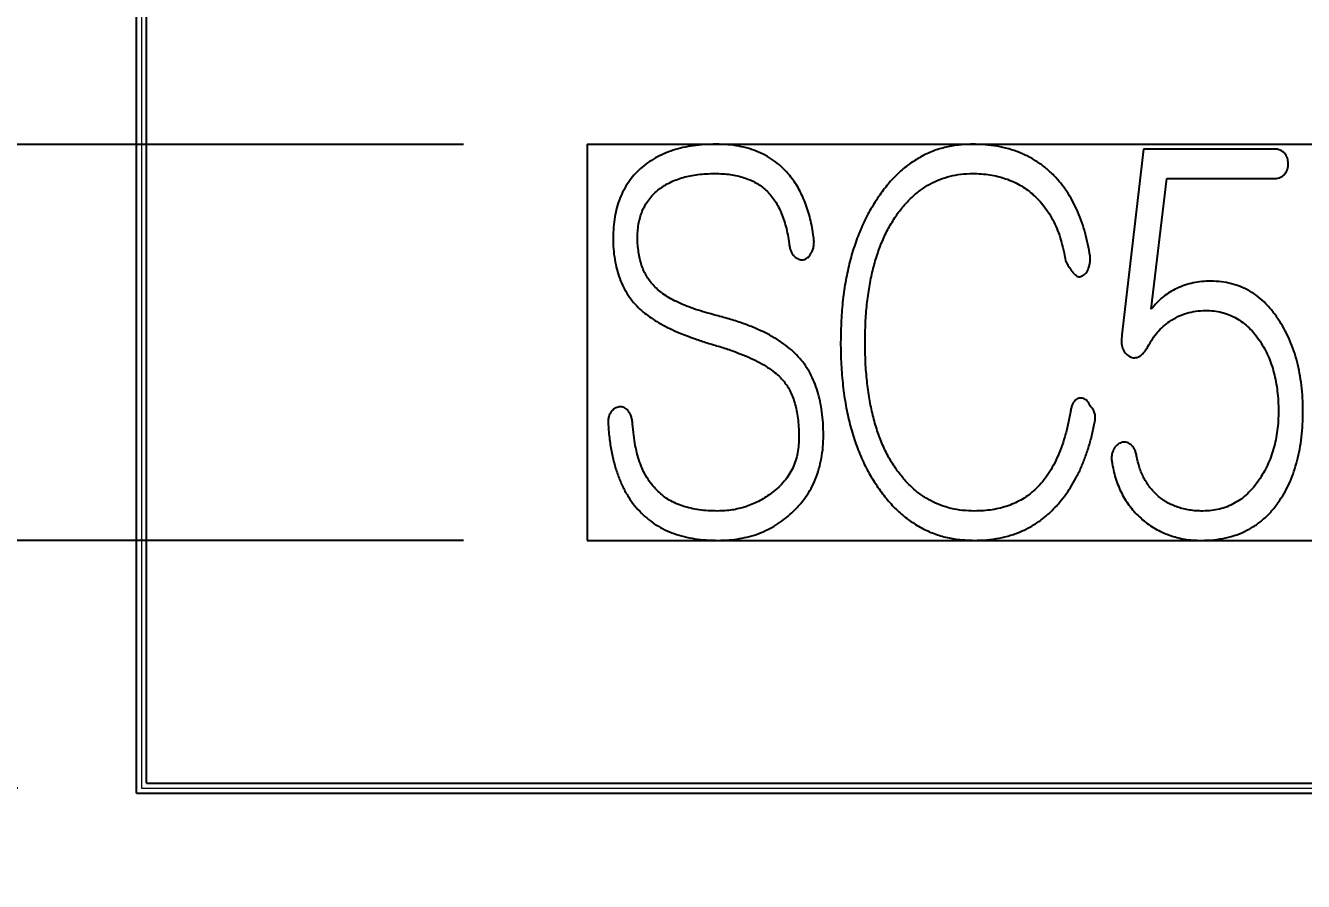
# Model space of a CAD drawing. Header units: inches. Extents: x 0 to 23821, y 0 to 11279.
# Drawn here: x 17466.61 to 17479.52, y 8804.05 to 8812.69 of the extents above; entities that cross this region are included whole.
import ezdxf

# ---------------------------------------------------------------- set-up
doc = ezdxf.new("R2010")
doc.units = ezdxf.units.IN
doc.header["$LTSCALE"] = 10
doc.header["$MEASUREMENT"] = 0
doc.layers.get('Defpoints').update_dxf_attribs({"color": 8})
doc.styles.add('SCI', font='')
doc.styles.get('SCI').set_extended_font_data('Gulim')
doc.dimstyles.new('SCH', dxfattribs={"dimtxt": 2.5, "dimasz": 2, "dimexe": 1.25, "dimexo": 0.625, "dimtad": 1, "dimdec": 8, "dimtxsty": 'SCI', "dimcen": 2.5, "dimclrd": 4, "dimclre": 4, "dimclrt": 7, "dimadec": 8, "dimazin": 2, "dimtfac": 1, "dimtdec": 8, "dimtmove": 0, "dimatfit": 3, "dimfxl": 1, "dimarcsym": 0})

# ---------------------------------------------------------------- blocks, each defined once
blk = doc.blocks.new('A$C264124D8')
at = {"ltscale": 3}
for p, q in [((-11, -3.5), (11, -3.5)), ((-11, -3.5), (-11, -7.5)), ((-11, -7.5), (11, -7.5))]:
    blk.add_line(p, q, dxfattribs=at)
blk = doc.blocks.new('*D1902')
at = {"color": 4, "lineweight": -2, "transparency": 16777216}
for p, q in [((17466.534, 8820.993), (17428.99, 8820.993)), ((17431.49, 8817.993), (17431.49, 8807.993)), ((17466.534, 8804.993), (17428.99, 8804.993))]:
    blk.add_line(p, q, dxfattribs=at)
at = {"color": 4, "transparency": 16777216}
for points in [[(17430.99, 8817.993), (17431.99, 8817.993), (17431.49, 8820.993)], [(17430.99, 8807.993), (17431.99, 8807.993), (17431.49, 8804.993)]]:
    blk.add_solid(points, dxfattribs=at)
at = {"layer": 'Defpoints', "color": 0, "transparency": 16777216}
for p in [(17467.784, 8820.993), (17431.49, 8804.993), (17467.784, 8804.993)]:
    blk.add_point(p, dxfattribs=at)
at = {"color": 7, "transparency": 16777216, "insert": (17427.67, 8812.993), "char_height": 5, "attachment_point": 5, "rotation": 90, "style": 'SCI'}
blk.add_mtext('16', dxfattribs=at)
blk = doc.blocks.new('*D1908')
at = {"color": 4, "lineweight": -2, "transparency": 16777216}
for p, q in [((17471.034, 8818.993), (17441.47, 8818.993)), ((17443.97, 8815.993), (17443.97, 8810.493)), ((17471.034, 8807.493), (17441.47, 8807.493))]:
    blk.add_line(p, q, dxfattribs=at)
at = {"color": 4, "transparency": 16777216}
for points in [[(17443.47, 8815.993), (17444.47, 8815.993), (17443.97, 8818.993)], [(17443.47, 8810.493), (17444.47, 8810.493), (17443.97, 8807.493)]]:
    blk.add_solid(points, dxfattribs=at)
at = {"layer": 'Defpoints', "color": 0, "transparency": 16777216}
for p in [(17472.284, 8818.993), (17443.97, 8807.493), (17472.284, 8807.493)]:
    blk.add_point(p, dxfattribs=at)
at = {"color": 7, "transparency": 16777216, "insert": (17439.844, 8813.243), "char_height": 5, "attachment_point": 5, "rotation": 90, "style": 'SCI'}
blk.add_mtext('11,5', dxfattribs=at)
blk = doc.blocks.new('*D1909')
at = {"color": 4, "lineweight": -2, "transparency": 16777216}
for p, q in [((17443.97, 8810.493), (17443.97, 8813.493)), ((17471.034, 8807.493), (17441.47, 8807.493)), ((17443.97, 8807.493), (17443.97, 8804.993)), ((17466.534, 8804.993), (17441.47, 8804.993)), ((17443.97, 8801.993), (17443.97, 8787.206))]:
    blk.add_line(p, q, dxfattribs=at)
at = {"color": 4, "transparency": 16777216}
for points in [[(17443.47, 8810.493), (17444.47, 8810.493), (17443.97, 8807.493)], [(17443.47, 8801.993), (17444.47, 8801.993), (17443.97, 8804.993)]]:
    blk.add_solid(points, dxfattribs=at)
at = {"layer": 'Defpoints', "color": 0, "transparency": 16777216}
for p in [(17472.284, 8807.493), (17443.97, 8804.993), (17467.784, 8804.993)]:
    blk.add_point(p, dxfattribs=at)
at = {"color": 7, "transparency": 16777216, "insert": (17439.848, 8793.1), "char_height": 5, "attachment_point": 5, "rotation": 90, "style": 'SCI'}
blk.add_mtext('2,5', dxfattribs=at)
blk = doc.blocks.new('*D1911')
at = {"color": 4, "lineweight": -2, "transparency": 16777216}
for p, q in [((17471.034, 8811.493), (17453.629, 8811.493)), ((17456.129, 8811.493), (17456.129, 8807.493)), ((17471.034, 8807.493), (17453.629, 8807.493))]:
    blk.add_line(p, q, dxfattribs=at)
at = {"layer": 'Defpoints', "color": 0, "transparency": 16777216}
for p in [(17472.284, 8811.493), (17456.129, 8807.493), (17472.284, 8807.493)]:
    blk.add_point(p, dxfattribs=at)
at = {"color": 7, "transparency": 16777216, "insert": (17452.312, 8809.493), "char_height": 5, "attachment_point": 5, "rotation": 90, "style": 'SCI'}
blk.add_mtext('4', dxfattribs=at)

msp = doc.modelspace()

# ---------------------------------------------------------------- linework, layer by layer
for p, q in [((17467.73390726, 8804.94337227), (17467.73390726, 8821.04337286)), ((17467.83390709, 8805.0433721), (17467.83390709, 8820.94337303)), ((17477.89876781, 8811.44492559), (17477.68271821, 8809.57069723)), ((17479.22438489, 8811.44492559), (17477.89876781, 8811.44492559)), ((17477.97901476, 8809.82995648), (17478.13410744, 8811.14862927)), ((17478.13410744, 8811.14862927), (17479.2266997, 8811.14862927)), ((17467.73390726, 8804.94337227), (17498.83390674, 8804.94337227)), ((17467.83390709, 8805.0433721), (17498.73390691, 8805.0433721))]:
    msp.add_line(p, q)
at = {"color": 30, "linetype": 'Continuous', "lineweight": 0}
for p, q in [((17467.783907, 8820.99337257), (17467.783907, 8804.99337257)), ((17467.783907, 8804.99337257), (17498.783907, 8804.99337257))]:
    msp.add_line(p, q, dxfattribs=at)
for points, knots in [([(17473.58660722, 8811.49430833), (17473.54696714, 8811.49361661), (17473.46982419, 8811.49227046), (17473.35736978, 8811.48041105), (17473.25148434, 8811.46151446), (17473.15188892, 8811.43419695), (17473.05856557, 8811.40006227), (17472.9721749, 8811.35697872), (17472.8918408, 8811.30707421), (17472.84365142, 8811.26724648), (17472.81963191, 8811.24739475)], [0, 0, 0, 0, 0.1443215303, 0.2808619044, 0.4113032641, 0.5355969216, 0.6565166909, 0.7725490757, 0.886629403, 1, 1, 1, 1]), ([(17474.32811956, 8811.1771787), (17474.30608823, 8811.20245909), (17474.26222128, 8811.25279527), (17474.18619013, 8811.31735244), (17474.10322898, 8811.37217212), (17474.01352985, 8811.41680008), (17473.91676953, 8811.45202712), (17473.81283884, 8811.47600221), (17473.7020887, 8811.49228899), (17473.62576401, 8811.49362362), (17473.58660722, 8811.49430833)], [0, 0, 0, 0, 0.1203370917, 0.2396051327, 0.3569825448, 0.476821933, 0.5987135086, 0.7260153517, 0.859437891, 1, 1, 1, 1]), ([(17476.17169981, 8811.49430833), (17476.12348124, 8811.4927528), (17476.02866321, 8811.48969397), (17475.8901932, 8811.4632552), (17475.7584786, 8811.42125454), (17475.63492302, 8811.35952612), (17475.5171485, 8811.28319914), (17475.40848892, 8811.18746891), (17475.3051101, 8811.07667379), (17475.24556978, 8810.99225488), (17475.21490969, 8810.94878364)], [0, 0, 0, 0, 0.12560145222, 0.24698534906, 0.36615078119, 0.48489859494, 0.60596540465, 0.73098384987, 0.86147102539, 1, 1, 1, 1]), ([(17477.01660722, 8811.15711697), (17476.98991311, 8811.18397625), (17476.93683134, 8811.23738646), (17476.84735408, 8811.30617439), (17476.75093371, 8811.36434679), (17476.64802812, 8811.41234101), (17476.53833686, 8811.44959175), (17476.42194389, 8811.47564966), (17476.29891996, 8811.49115732), (17476.21469766, 8811.49324335), (17476.17169981, 8811.49430833)], [0, 0, 0, 0, 0.12114106224, 0.24089143205, 0.36023052614, 0.4810717234, 0.60372875942, 0.73038698663, 0.86235501088, 1, 1, 1, 1]), ([(17479.32469364, 8811.40248734), (17479.3183114, 8811.40906543), (17479.30555203, 8811.42221634), (17479.28084237, 8811.43469698), (17479.25389815, 8811.44429744), (17479.23451449, 8811.44471001), (17479.224385, 8811.44492561)], [0, 0, 0, 0, 0.2430371701, 0.4858801435, 0.7313318093, 1, 1, 1, 1]), ([(17479.36173068, 8811.29677746), (17479.36037351, 8811.31668389), (17479.3577353, 8811.35538021), (17479.33549361, 8811.38708994), (17479.32469364, 8811.40248734)], [0, 0, 0, 0, 0.51442670397, 1, 1, 1, 1]), ([(17472.81963191, 8811.24739475), (17472.79775234, 8811.22602095), (17472.75395369, 8811.18323478), (17472.69799048, 8811.11043727), (17472.65040534, 8811.03173717), (17472.6116971, 8810.94704155), (17472.58164882, 8810.85620676), (17472.55993191, 8810.75932236), (17472.54785987, 8810.65613573), (17472.54593042, 8810.58538798), (17472.54494055, 8810.54909228)], [0, 0, 0, 0, 0.11853630294, 0.23728657429, 0.35501386131, 0.47466610984, 0.59771874777, 0.72552949643, 0.85918844874, 1, 1, 1, 1]), ([(17479.32932327, 8811.19646882), (17479.33896485, 8811.21143966), (17479.35863237, 8811.24197811), (17479.36068454, 8811.27827458), (17479.36173068, 8811.29677746)], [0, 0, 0, 0, 0.4902290215, 1, 1, 1, 1]), ([(17473.00944672, 8811.03983302), (17473.02694123, 8811.05256367), (17473.06250878, 8811.07844596), (17473.12139592, 8811.11056767), (17473.185114, 8811.13746179), (17473.25315094, 8811.16005642), (17473.32607527, 8811.17671531), (17473.40366288, 8811.18898542), (17473.4861321, 8811.1969723), (17473.54286386, 8811.19765966), (17473.57194672, 8811.19801203)], [0, 0, 0, 0, 0.1090164289, 0.2216379896, 0.3372737384, 0.4574464935, 0.58265788, 0.7140063065, 0.8533887453, 1, 1, 1, 1]), ([(17473.57194672, 8811.19801203), (17473.59897364, 8811.19766317), (17473.65134631, 8811.19698716), (17473.72770169, 8811.18902294), (17473.79950406, 8811.17618008), (17473.86659784, 8811.15766304), (17473.92918947, 8811.13436659), (17473.98707688, 8811.10607086), (17474.04038148, 8811.07176728), (17474.0722234, 8811.04482276), (17474.08815043, 8811.03134536)], [0, 0, 0, 0, 0.1460019571, 0.2829221749, 0.4143273177, 0.5397678048, 0.6585232733, 0.7747631128, 0.8873386704, 1, 1, 1, 1]), ([(17474.56963191, 8810.55757993), (17474.5651758, 8810.58903663), (17474.55647236, 8810.65047626), (17474.53639402, 8810.73964795), (17474.5142245, 8810.82462076), (17474.48486379, 8810.90438021), (17474.45292158, 8810.97984236), (17474.41659333, 8811.05085191), (17474.37489075, 8811.11645699), (17474.34359994, 8811.15708097), (17474.32811956, 8811.1771787)], [0, 0, 0, 0, 0.1414386547, 0.2762508836, 0.4068607781, 0.5322316242, 0.6543683955, 0.7716938233, 0.8870510466, 1, 1, 1, 1]), ([(17475.39932327, 8810.76822808), (17475.424261, 8810.80255758), (17475.47285098, 8810.86944698), (17475.55692502, 8810.95665483), (17475.64579051, 8811.03112486), (17475.74023894, 8811.09283092), (17475.84111901, 8811.14004057), (17475.94751353, 8811.1734326), (17476.05927966, 8811.19402513), (17476.13586034, 8811.19666844), (17476.17478623, 8811.19801203)], [0, 0, 0, 0, 0.13748859719, 0.26788998113, 0.39168760855, 0.51294051622, 0.632738267, 0.75173160572, 0.87380539352, 1, 1, 1, 1]), ([(17476.17478623, 8811.19801203), (17476.20465549, 8811.19753099), (17476.26302923, 8811.19659087), (17476.34863827, 8811.18593681), (17476.43026612, 8811.1701564), (17476.50793684, 8811.14754138), (17476.58181572, 8811.11917804), (17476.65128581, 8811.08322818), (17476.71770351, 8811.04181864), (17476.75794747, 8811.00866332), (17476.77818129, 8810.99199351)], [0, 0, 0, 0, 0.1374295072, 0.2685795798, 0.396526428, 0.5198081308, 0.6405214824, 0.7601967464, 0.8794319077, 1, 1, 1, 1]), ([(17477.36074302, 8810.36313549), (17477.35403556, 8810.40361201), (17477.3408401, 8810.48324076), (17477.31299313, 8810.59872126), (17477.27923969, 8810.70786325), (17477.23879254, 8810.81042237), (17477.19269852, 8810.90664525), (17477.1408876, 8810.99704218), (17477.08225296, 8811.08054747), (17477.03837174, 8811.13173073), (17477.01660722, 8811.15711697)], [0, 0, 0, 0, 0.14014469734, 0.27570416494, 0.40550437347, 0.53017903167, 0.6520249677, 0.76974479213, 0.88579638738, 1, 1, 1, 1]), ([(17479.22669981, 8811.14862932), (17479.23656639, 8811.14917173), (17479.25598711, 8811.15023937), (17479.28340332, 8811.16028613), (17479.30900175, 8811.17473657), (17479.32245038, 8811.18911881), (17479.32932327, 8811.19646882)], [0, 0, 0, 0, 0.2525061489, 0.497016503, 0.742951547, 1, 1, 1, 1]), ([(17472.79185413, 8810.55372191), (17472.79226776, 8810.579489), (17472.79307417, 8810.62972474), (17472.8044926, 8810.70228386), (17472.82119888, 8810.77045311), (17472.84537655, 8810.83373131), (17472.87530429, 8810.8933178), (17472.91347989, 8810.94715332), (17472.95796782, 8810.99675855), (17472.99209589, 8811.02531488), (17473.00944672, 8811.03983302)], [0, 0, 0, 0, 0.1397354772, 0.2724295393, 0.3977258761, 0.5201258881, 0.6393960194, 0.7586988365, 0.8773215798, 1, 1, 1, 1]), ([(17474.08815043, 8811.03134536), (17474.10317404, 8811.01623794), (17474.13348331, 8810.98575959), (17474.1731267, 8810.93299054), (17474.20841611, 8810.87414045), (17474.24024087, 8810.8092013), (17474.26681195, 8810.73793745), (17474.29011596, 8810.66091591), (17474.30955384, 8810.57770711), (17474.31824531, 8810.51958894), (17474.32271833, 8810.4896787)], [0, 0, 0, 0, 0.10616219041, 0.2141760302, 0.32813534408, 0.4480403888, 0.57430910515, 0.70700835553, 0.84921325499, 1, 1, 1, 1]), ([(17476.77818129, 8810.99199351), (17476.79973632, 8810.97238985), (17476.84304488, 8810.93300199), (17476.90003465, 8810.86504448), (17476.95129868, 8810.79067871), (17476.99583854, 8810.70897018), (17477.03566325, 8810.62102758), (17477.06739999, 8810.5253665), (17477.09498355, 8810.42345355), (17477.10744368, 8810.35245435), (17477.11382944, 8810.31606759)], [0, 0, 0, 0, 0.1133056337, 0.2276547693, 0.3442908103, 0.4643861489, 0.5894210862, 0.7195471327, 0.8562692008, 1, 1, 1, 1]), ([(17475.21490969, 8810.94878364), (17475.18491651, 8810.90147471), (17475.12422942, 8810.80575159), (17475.0492743, 8810.65022012), (17474.98503963, 8810.48458084), (17474.9326013, 8810.30778337), (17474.89204787, 8810.11997391), (17474.86276007, 8809.92126122), (17474.84597494, 8809.71141958), (17474.84349571, 8809.56789793), (17474.8422245, 8809.49430833)], [0, 0, 0, 0, 0.11023282649, 0.22304098814, 0.33929974229, 0.45980918501, 0.58578295008, 0.71736951167, 0.8550834312, 1, 1, 1, 1]), ([(17475.08913808, 8809.49430833), (17475.08992456, 8809.56017987), (17475.09145659, 8809.68849508), (17475.10628621, 8809.87557134), (17475.13082727, 8810.05181392), (17475.16449299, 8810.21711569), (17475.2074229, 8810.37158977), (17475.26081722, 8810.51483467), (17475.32331394, 8810.64760193), (17475.37433046, 8810.72856471), (17475.39932327, 8810.76822808)], [0, 0, 0, 0, 0.1485774319, 0.2894230785, 0.4230101231, 0.5497748567, 0.6697235853, 0.7842875333, 0.894323247, 1, 1, 1, 1]), ([(17472.54494055, 8810.54909228), (17472.54547394, 8810.51149085), (17472.54651137, 8810.43835611), (17472.56053354, 8810.33212867), (17472.58050111, 8810.23184991), (17472.6111877, 8810.13829078), (17472.64859401, 8810.05050881), (17472.69543342, 8809.96943357), (17472.75081813, 8809.89497311), (17472.7941489, 8809.85108701), (17472.81577389, 8809.82918487)], [0, 0, 0, 0, 0.14240471502, 0.27697700645, 0.40545149437, 0.52937809511, 0.64944125703, 0.76648262063, 0.88345901539, 1, 1, 1, 1]), ([(17472.9585208, 8810.06220956), (17472.94489775, 8810.07699597), (17472.91751458, 8810.10671756), (17472.88534397, 8810.15883547), (17472.85519148, 8810.21307444), (17472.83235854, 8810.27297777), (17472.81344945, 8810.33657927), (17472.80206124, 8810.40529521), (17472.79255994, 8810.47784409), (17472.79209371, 8810.52796559), (17472.79185413, 8810.55372191)], [0, 0, 0, 0, 0.1131028126, 0.2273435742, 0.3441334475, 0.4626307219, 0.5879347703, 0.7176512609, 0.854907307, 1, 1, 1, 1]), ([(17474.32271833, 8810.4896787), (17474.32437812, 8810.47647608), (17474.32748222, 8810.45178474), (17474.33796354, 8810.41751727), (17474.35174085, 8810.38761485), (17474.36602931, 8810.37210636), (17474.37287265, 8810.3646787)], [0, 0, 0, 0, 0.289886353, 0.5421413306, 0.7807123943, 1, 1, 1, 1]), ([(17474.54648376, 8810.3963145), (17474.55219252, 8810.40717131), (17474.5640641, 8810.42974849), (17474.57115084, 8810.4690536), (17474.57502998, 8810.51208353), (17474.57149267, 8810.54189692), (17474.56963191, 8810.55757993)], [0, 0, 0, 0, 0.2206066305, 0.4587603364, 0.715286723, 1, 1, 1, 1]), ([(17474.37287265, 8810.3646787), (17474.37984583, 8810.35844696), (17474.39336202, 8810.34636793), (17474.41656659, 8810.33408695), (17474.44089187, 8810.32699983), (17474.45719211, 8810.3279374), (17474.46546524, 8810.32841327)], [0, 0, 0, 0, 0.271866284, 0.5269612599, 0.759910611, 1, 1, 1, 1]), ([(17474.46546524, 8810.32841327), (17474.47420546, 8810.33041523), (17474.49152264, 8810.33438175), (17474.51314089, 8810.35047928), (17474.53298545, 8810.37018315), (17474.54179449, 8810.38723654), (17474.54648376, 8810.3963145)], [0, 0, 0, 0, 0.2421117449, 0.4797014802, 0.723031916, 1, 1, 1, 1]), ([(17477.34068129, 8810.22810462), (17477.34862782, 8810.24948017), (17477.36482589, 8810.29305177), (17477.36212096, 8810.33948279), (17477.36074302, 8810.36313549)], [0, 0, 0, 0, 0.490584271, 1, 1, 1, 1]), ([(17477.11382944, 8810.31606759), (17477.12163878, 8810.30156958), (17477.13635412, 8810.27425058), (17477.15936809, 8810.23746756), (17477.18085634, 8810.20689976), (17477.19575188, 8810.18968233), (17477.20256401, 8810.18180833)], [0, 0, 0, 0, 0.3061374049, 0.5768632189, 0.8064880656, 1, 1, 1, 1]), ([(17477.27509487, 8810.16097499), (17477.28872434, 8810.16817779), (17477.3176626, 8810.18347086), (17477.33271718, 8810.21266204), (17477.34068129, 8810.22810462)], [0, 0, 0, 0, 0.4709844638, 1, 1, 1, 1]), ([(17477.20256401, 8810.18180833), (17477.20796844, 8810.176577), (17477.21811286, 8810.16675749), (17477.23662905, 8810.15784074), (17477.25636979, 8810.15487997), (17477.26872744, 8810.15890239), (17477.27509487, 8810.16097499)], [0, 0, 0, 0, 0.2782758561, 0.5223399273, 0.7538794353, 1, 1, 1, 1]), ([(17478.58009487, 8810.11159228), (17478.54967986, 8810.11076646), (17478.48980945, 8810.10914089), (17478.40227529, 8810.09438484), (17478.3176639, 8810.07286971), (17478.26476358, 8810.04982793), (17478.23827389, 8810.03828981)], [0, 0, 0, 0, 0.2587864719, 0.5094080408, 0.7543373224, 1, 1, 1, 1]), ([(17479.27531092, 8809.70572808), (17479.25391605, 8809.73790241), (17479.21221797, 8809.80060939), (17479.13892009, 8809.88361558), (17479.06016564, 8809.95444272), (17478.97537241, 8810.0122441), (17478.88465646, 8810.05682318), (17478.78828678, 8810.08828017), (17478.68612982, 8810.10849361), (17478.61594329, 8810.11054468), (17478.58009487, 8810.11159228)], [0, 0, 0, 0, 0.137263924, 0.2675240566, 0.392541485, 0.513034353, 0.6312424566, 0.7506894809, 0.872662326, 1, 1, 1, 1]), ([(17473.58815043, 8809.76591327), (17473.55151956, 8809.77531288), (17473.48092035, 8809.79342889), (17473.38053506, 8809.82566575), (17473.28825301, 8809.85786881), (17473.20562308, 8809.89501119), (17473.13020778, 8809.93173333), (17473.06479844, 8809.97329266), (17473.00663884, 8810.01489461), (17472.97411319, 8810.04687741), (17472.9585208, 8810.06220956)], [0, 0, 0, 0, 0.1610654562, 0.3104238598, 0.4490645742, 0.5771172552, 0.6961921126, 0.8059490979, 0.9069743934, 1, 1, 1, 1]), ([(17478.23827389, 8810.03828981), (17478.21394478, 8810.02637737), (17478.1648902, 8810.00235841), (17478.09815974, 8809.95322944), (17478.0343406, 8809.89694497), (17477.99773376, 8809.85262154), (17477.97901463, 8809.82995648)], [0, 0, 0, 0, 0.24159645751, 0.48712915301, 0.73774028046, 1, 1, 1, 1]), ([(17472.81577389, 8809.82918487), (17472.83602647, 8809.81153901), (17472.87803014, 8809.77494163), (17472.94986105, 8809.72631179), (17473.02956526, 8809.67814015), (17473.11812144, 8809.63237416), (17473.21526365, 8809.58784024), (17473.32176074, 8809.54692253), (17473.4367295, 8809.50657923), (17473.51680982, 8809.48218304), (17473.55805784, 8809.46961697)], [0, 0, 0, 0, 0.09685665902, 0.20087988191, 0.31246710931, 0.43286337645, 0.56038019264, 0.69792736075, 0.84440750484, 1, 1, 1, 1]), ([(17474.43074302, 8809.33149969), (17474.40889092, 8809.35494501), (17474.36408587, 8809.40301677), (17474.28455356, 8809.46655656), (17474.19597257, 8809.52779733), (17474.09571539, 8809.58422963), (17473.98402112, 8809.63525469), (17473.86220304, 8809.68413936), (17473.72909066, 8809.72793554), (17473.63611846, 8809.75298781), (17473.58815043, 8809.76591327)], [0, 0, 0, 0, 0.0998720588, 0.2047754011, 0.3167337934, 0.435675269, 0.5631235204, 0.6996179812, 0.8450210516, 1, 1, 1, 1]), ([(17477.9442924, 8809.45032685), (17477.95890877, 8809.47614603), (17477.98765355, 8809.52692246), (17478.03958474, 8809.59568672), (17478.09766252, 8809.65623542), (17478.14160558, 8809.68930523), (17478.16342821, 8809.70572808)], [0, 0, 0, 0, 0.2618193319, 0.5148981881, 0.7590928432, 1, 1, 1, 1]), ([(17478.16342821, 8809.70572808), (17478.19101908, 8809.7225316), (17478.24578091, 8809.7558829), (17478.33539598, 8809.79056247), (17478.42920179, 8809.81120108), (17478.49305671, 8809.81392173), (17478.52531092, 8809.81529598)], [0, 0, 0, 0, 0.2523135148, 0.5007870324, 0.7478389623, 1, 1, 1, 1]), ([(17478.52531092, 8809.81529598), (17478.55341075, 8809.81449024), (17478.60872398, 8809.81290416), (17478.68945835, 8809.79787183), (17478.76567954, 8809.77306628), (17478.83734582, 8809.73854007), (17478.90540613, 8809.69528381), (17478.96769908, 8809.64047093), (17479.02618133, 8809.57678678), (17479.0602781, 8809.52891295), (17479.07778006, 8809.50433919)], [0, 0, 0, 0, 0.1271124381, 0.2502150322, 0.3702562388, 0.4890028567, 0.6094781286, 0.7341348888, 0.8635307765, 1, 1, 1, 1]), ([(17479.50987882, 8808.80063549), (17479.50910052, 8808.84489481), (17479.50757772, 8808.9314905), (17479.49673378, 8809.05884239), (17479.4782177, 8809.18045204), (17479.45304377, 8809.29688453), (17479.41957141, 8809.40739226), (17479.37980192, 8809.51266651), (17479.33168799, 8809.61217077), (17479.29405595, 8809.67462085), (17479.27531092, 8809.70572808)], [0, 0, 0, 0, 0.1400812988, 0.2740763698, 0.4041768011, 0.5292093415, 0.6507722956, 0.7693044615, 0.8850874519, 1, 1, 1, 1]), ([(17477.68271833, 8809.57069722), (17477.67986622, 8809.54599404), (17477.67460064, 8809.50038693), (17477.68595178, 8809.43678863), (17477.71274239, 8809.38379203), (17477.7430676, 8809.36235463), (17477.75833561, 8809.35156141)], [0, 0, 0, 0, 0.3005920683, 0.5549543112, 0.7759301071, 1, 1, 1, 1]), ([(17473.55805784, 8809.46961697), (17473.60086145, 8809.4568421), (17473.68311, 8809.43229477), (17473.80010963, 8809.39138465), (17473.90606204, 8809.3483285), (17474.00112356, 8809.30315698), (17474.08512236, 8809.25535158), (17474.15766797, 8809.20502492), (17474.22076842, 8809.15408057), (17474.25477046, 8809.11541224), (17474.2710208, 8809.09693178)], [0, 0, 0, 0, 0.1643238052, 0.3157535549, 0.4558019202, 0.5848880565, 0.7027257712, 0.8108678291, 0.9096094869, 1, 1, 1, 1]), ([(17474.8422245, 8809.49430833), (17474.84339902, 8809.41916857), (17474.84568713, 8809.27278686), (17474.86375039, 8809.05917436), (17474.89267139, 8808.85758251), (17474.93311583, 8808.66783692), (17474.98648514, 8808.49033431), (17475.05151416, 8808.32471102), (17475.12686324, 8808.16975516), (17475.18893667, 8808.07549934), (17475.21953932, 8808.02903055)], [0, 0, 0, 0, 0.1467186878, 0.2858264896, 0.4183018305, 0.544205099, 0.6643333787, 0.7798036973, 0.8914416637, 1, 1, 1, 1]), ([(17475.4047245, 8808.21035771), (17475.3791733, 8808.24946657), (17475.32711204, 8808.3291519), (17475.26374291, 8808.46081006), (17475.20956944, 8808.60388691), (17475.16501407, 8808.75868906), (17475.13141564, 8808.92599469), (17475.1072804, 8809.10486116), (17475.0911674, 8809.29571271), (17475.08982702, 8809.42688689), (17475.08913808, 8809.49430833)], [0, 0, 0, 0, 0.1043331209, 0.2125814658, 0.3257648352, 0.4460401803, 0.5722115718, 0.7068575988, 0.8493294796, 1, 1, 1, 1]), ([(17477.75833561, 8809.35156141), (17477.76641077, 8809.34773248), (17477.7820255, 8809.34032856), (17477.80750519, 8809.33745127), (17477.83238361, 8809.34064963), (17477.85667951, 8809.35025712), (17477.88012656, 8809.3662394), (17477.90256315, 8809.38834573), (17477.9243964, 8809.41676149), (17477.937337, 8809.4385928), (17477.9442924, 8809.45032685)], [0, 0, 0, 0, 0.1127789929, 0.2180780931, 0.3201380245, 0.4286778525, 0.5464058255, 0.6780297007, 0.8269451163, 1, 1, 1, 1]), ([(17479.07778006, 8809.50433919), (17479.09256419, 8809.48012167), (17479.12227762, 8809.43144881), (17479.16024619, 8809.35384572), (17479.19152074, 8809.27180087), (17479.21820877, 8809.18584095), (17479.23776504, 8809.09540065), (17479.25272011, 8809.0008969), (17479.26103073, 8808.90212196), (17479.26231291, 8808.83485768), (17479.26296524, 8808.80063549)], [0, 0, 0, 0, 0.1153238644, 0.2317801398, 0.3506345694, 0.4720380552, 0.5973773819, 0.726498791, 0.8608502252, 1, 1, 1, 1]), ([(17474.66839734, 8808.55680833), (17474.66762085, 8808.59746852), (17474.66610925, 8808.67662243), (17474.65545674, 8808.79168789), (17474.63696148, 8808.89980807), (17474.61104188, 8809.0005334), (17474.57760522, 8809.09436547), (17474.53693348, 8809.18092533), (17474.48825448, 8809.26044762), (17474.44979077, 8809.3079673), (17474.43074302, 8809.33149969)], [0, 0, 0, 0, 0.1473227074, 0.2867957187, 0.4182543339, 0.5443855042, 0.6631833518, 0.7786593907, 0.8903891763, 1, 1, 1, 1]), ([(17474.2710208, 8809.09693178), (17474.2833359, 8809.08078363), (17474.30844545, 8809.04785876), (17474.33783913, 8808.99111406), (17474.36464295, 8808.92952596), (17474.38484628, 8808.86068418), (17474.40217983, 8808.78607739), (17474.41317021, 8808.70470708), (17474.42031392, 8808.61712359), (17474.42108434, 8808.55656712), (17474.42148376, 8808.52517253)], [0, 0, 0, 0, 0.1009689561, 0.205868001, 0.3172251536, 0.435146043, 0.5625656166, 0.6984433845, 0.8436624731, 1, 1, 1, 1]), ([(17477.29129858, 8808.92640709), (17477.27731397, 8808.92953952), (17477.24887881, 8808.93590874), (17477.22482093, 8808.91937655), (17477.21259487, 8808.91097499)], [0, 0, 0, 0, 0.4918066742, 1, 1, 1, 1]), ([(17477.36074302, 8808.85233302), (17477.35672011, 8808.86152985), (17477.34922324, 8808.87866854), (17477.33306972, 8808.90058141), (17477.31399072, 8808.91735947), (17477.29872007, 8808.92344806), (17477.29129858, 8808.92640709)], [0, 0, 0, 0, 0.2860386518, 0.5330453643, 0.7730614712, 1, 1, 1, 1]), ([(17472.52719364, 8808.79523425), (17472.52106309, 8808.78621195), (17472.50863717, 8808.76792477), (17472.49835845, 8808.7349326), (17472.4924318, 8808.69870172), (17472.4944913, 8808.67333819), (17472.49555784, 8808.66020339)], [0, 0, 0, 0, 0.2292040131, 0.4645703522, 0.7227215741, 1, 1, 1, 1]), ([(17472.60744055, 8808.84230215), (17472.59201447, 8808.83873551), (17472.56040531, 8808.8314272), (17472.53843955, 8808.80748966), (17472.52719364, 8808.79523425)], [0, 0, 0, 0, 0.488025577, 1, 1, 1, 1]), ([(17472.69463191, 8808.80603672), (17472.68872285, 8808.81226181), (17472.67723481, 8808.82436425), (17472.65579956, 8808.83708648), (17472.63198406, 8808.84364675), (17472.61570363, 8808.84275484), (17472.60744055, 8808.84230215)], [0, 0, 0, 0, 0.2603614223, 0.5061793832, 0.749362832, 1, 1, 1, 1]), ([(17472.74247142, 8808.67023425), (17472.74062348, 8808.68414578), (17472.73710066, 8808.71066607), (17472.72882002, 8808.74811962), (17472.71359787, 8808.77960907), (17472.7007921, 8808.79745296), (17472.69463191, 8808.80603672)], [0, 0, 0, 0, 0.2882248522, 0.5494584308, 0.7832678967, 1, 1, 1, 1]), ([(17477.16321216, 8808.78983302), (17477.15499032, 8808.74650931), (17477.13903149, 8808.66241677), (17477.10712087, 8808.5415961), (17477.07039768, 8808.42996477), (17477.0286413, 8808.32682361), (17476.98112473, 8808.23312411), (17476.92832731, 8808.14790584), (17476.87005766, 8808.07189867), (17476.82598256, 8808.02757214), (17476.80441586, 8808.0058824)], [0, 0, 0, 0, 0.1508554651, 0.2928147362, 0.427240717, 0.5527600511, 0.6732028537, 0.7862716885, 0.8954190697, 1, 1, 1, 1]), ([(17477.21259487, 8808.91097499), (17477.20632443, 8808.90401989), (17477.19324328, 8808.88951043), (17477.17974031, 8808.86117653), (17477.16869357, 8808.82779546), (17477.16511993, 8808.80304559), (17477.16321216, 8808.78983302)], [0, 0, 0, 0, 0.2099353487, 0.437958486, 0.6999576249, 1, 1, 1, 1]), ([(17477.41012574, 8808.69492561), (17477.41188767, 8808.71008942), (17477.41528073, 8808.73929118), (17477.40829094, 8808.78232246), (17477.38984687, 8808.82104084), (17477.37061174, 8808.84172227), (17477.36074302, 8808.85233302)], [0, 0, 0, 0, 0.2649597035, 0.5102471851, 0.7487290176, 1, 1, 1, 1]), ([(17479.26296524, 8808.80063549), (17479.26238303, 8808.76717818), (17479.26123424, 8808.70116168), (17479.25185188, 8808.60421358), (17479.23641161, 8808.51087332), (17479.21482537, 8808.42137433), (17479.18732439, 8808.33520118), (17479.15204136, 8808.25357117), (17479.11239569, 8808.17491262), (17479.08055538, 8808.1259836), (17479.06466277, 8808.10156141)], [0, 0, 0, 0, 0.136008545, 0.2683660622, 0.3955839597, 0.5203718237, 0.6423994252, 0.7628213303, 0.8816158376, 1, 1, 1, 1]), ([(17479.27762574, 8807.90017253), (17479.29646538, 8807.92993239), (17479.33445195, 8807.98993755), (17479.38145722, 8808.08728683), (17479.42032297, 8808.19114174), (17479.45390259, 8808.30074924), (17479.47920858, 8808.41689376), (17479.49656731, 8808.53915307), (17479.50765545, 8808.66771607), (17479.50912553, 8808.75560173), (17479.50987882, 8808.80063549)], [0, 0, 0, 0, 0.1119392876, 0.2257044371, 0.3429762173, 0.4643299856, 0.58995277, 0.7205470403, 0.8568046585, 1, 1, 1, 1]), ([(17472.99941586, 8807.98813549), (17472.98081611, 8808.00665764), (17472.94311255, 8808.04420388), (17472.89668426, 8808.11124879), (17472.85447111, 8808.18480258), (17472.81925392, 8808.26666619), (17472.79094904, 8808.35650994), (17472.76760752, 8808.45362279), (17472.75178696, 8808.55925814), (17472.7456487, 8808.63238322), (17472.74247142, 8808.67023425)], [0, 0, 0, 0, 0.1053479543, 0.2135508409, 0.3265646399, 0.4460691475, 0.5710082252, 0.7049621164, 0.8472823718, 1, 1, 1, 1]), ([(17477.04052697, 8807.86313549), (17477.06269146, 8807.88920131), (17477.1075658, 8807.94197433), (17477.16529651, 8808.03012119), (17477.21968991, 8808.12372778), (17477.26930943, 8808.22401825), (17477.31225541, 8808.33213021), (17477.35065667, 8808.44674472), (17477.38416686, 8808.56828646), (17477.40135092, 8808.65211808), (17477.41012574, 8808.69492561)], [0, 0, 0, 0, 0.111366757, 0.22547372645, 0.34260480564, 0.46401832119, 0.58958506197, 0.72127603912, 0.85767319048, 1, 1, 1, 1]), ([(17472.49555784, 8808.66020339), (17472.49948456, 8808.61151086), (17472.50712094, 8808.51681755), (17472.52981895, 8808.38048237), (17472.55944012, 8808.25360542), (17472.59830257, 8808.13717207), (17472.64326065, 8808.02962833), (17472.69777905, 8807.93291911), (17472.75908896, 8807.84496483), (17472.80787069, 8807.79464051), (17472.83197759, 8807.76977129)], [0, 0, 0, 0, 0.1505193643, 0.2927179873, 0.4255937376, 0.5517005952, 0.6706883474, 0.7842708526, 0.8933911907, 1, 1, 1, 1]), ([(17474.3489529, 8807.77208611), (17474.37450487, 8807.79699084), (17474.42513555, 8807.84633905), (17474.49007735, 8807.92978334), (17474.54509445, 8808.01919821), (17474.59114162, 8808.1143454), (17474.62578801, 8808.21628376), (17474.65014097, 8808.3244157), (17474.66628438, 8808.43852469), (17474.66768418, 8808.51688536), (17474.66839734, 8808.55680833)], [0, 0, 0, 0, 0.1224583865, 0.2426486798, 0.3620602961, 0.4825910955, 0.6049729614, 0.7309970883, 0.8629491647, 1, 1, 1, 1]), ([(17474.42148376, 8808.52517253), (17474.42054965, 8808.49631909), (17474.41871324, 8808.43959453), (17474.40561232, 8808.35688477), (17474.38317697, 8808.27880098), (17474.35113776, 8808.20587594), (17474.31082246, 8808.13720306), (17474.26106722, 8808.07387782), (17474.20246619, 8808.01509618), (17474.15801528, 8807.98095412), (17474.13521833, 8807.96344413)], [0, 0, 0, 0, 0.1317768201, 0.2590672507, 0.3813973633, 0.5018855975, 0.6219779314, 0.7441895042, 0.8688058363, 1, 1, 1, 1]), ([(17477.59552697, 8808.40711697), (17477.59120262, 8808.39696548), (17477.58236834, 8808.37622687), (17477.57775944, 8808.34168873), (17477.57752381, 8808.30504837), (17477.58175936, 8808.28028244), (17477.5839529, 8808.26745648)], [0, 0, 0, 0, 0.23121775374, 0.47235816591, 0.72674088272, 1, 1, 1, 1]), ([(17477.67577389, 8808.48196265), (17477.66727734, 8808.4788237), (17477.65046018, 8808.47261081), (17477.62948389, 8808.45477343), (17477.60914495, 8808.43431842), (17477.60020217, 8808.41645552), (17477.59552697, 8808.40711697)], [0, 0, 0, 0, 0.238840749, 0.4727360194, 0.7243517803, 1, 1, 1, 1]), ([(17477.76682327, 8808.46575895), (17477.75251668, 8808.47447044), (17477.72423353, 8808.49169247), (17477.69180095, 8808.48518059), (17477.67577389, 8808.48196265)], [0, 0, 0, 0, 0.5058344536, 1, 1, 1, 1]), ([(17477.83086648, 8808.34693178), (17477.82792712, 8808.36042136), (17477.82243145, 8808.38564263), (17477.80865335, 8808.41962945), (17477.7901999, 8808.44673932), (17477.77434299, 8808.45964078), (17477.76682327, 8808.46575895)], [0, 0, 0, 0, 0.2988261172, 0.5587107512, 0.790730356, 1, 1, 1, 1]), ([(17478.04151463, 8807.94724043), (17478.01490992, 8807.97356205), (17477.96174418, 8808.02616209), (17477.90198876, 8808.12283428), (17477.8557486, 8808.22990855), (17477.83931917, 8808.3071779), (17477.83086648, 8808.34693178)], [0, 0, 0, 0, 0.24324998804, 0.48610072631, 0.73560676786, 1, 1, 1, 1]), ([(17476.19407635, 8807.79060462), (17476.15388354, 8807.79203066), (17476.07508309, 8807.79482649), (17475.95979388, 8807.81410724), (17475.85120379, 8807.84785416), (17475.74801985, 8807.89326899), (17475.65216763, 8807.95366942), (17475.56162588, 8808.02569479), (17475.47881394, 8808.11234873), (17475.42980733, 8808.17717697), (17475.4047245, 8808.21035771)], [0, 0, 0, 0, 0.12936921363, 0.25363619368, 0.3748880263, 0.49459235973, 0.61543648877, 0.7385285506, 0.86617224854, 1, 1, 1, 1]), ([(17477.5839529, 8808.26745648), (17477.58945048, 8808.23906914), (17477.60029021, 8808.18309705), (17477.62359313, 8808.10174777), (17477.65272836, 8808.02443191), (17477.68842286, 8807.95175292), (17477.72977695, 8807.88311693), (17477.77668748, 8807.81831945), (17477.82997621, 8807.75759481), (17477.87009716, 8807.72154711), (17477.89028006, 8807.70341327)], [0, 0, 0, 0, 0.1323183246, 0.2608957441, 0.3868533612, 0.5100736519, 0.6310285558, 0.7532604249, 0.875877313, 1, 1, 1, 1]), ([(17475.21953932, 8808.02903055), (17475.25026859, 8807.98663974), (17475.31028078, 8807.90385337), (17475.41362879, 8807.79446122), (17475.52466427, 8807.70196636), (17475.64269714, 8807.6252477), (17475.76888888, 8807.56607447), (17475.90257531, 8807.52444622), (17476.04368406, 8807.49910754), (17476.14021503, 8807.49592927), (17476.18944672, 8807.49430833)], [0, 0, 0, 0, 0.1357410986, 0.2650931887, 0.3892451694, 0.5099375483, 0.6293538225, 0.7496618298, 0.8723251779, 1, 1, 1, 1]), ([(17479.06466277, 8808.10156141), (17479.04669226, 8808.07693281), (17479.01154554, 8808.02876421), (17478.95068303, 8807.96562433), (17478.88687866, 8807.91053418), (17478.81724191, 8807.86732717), (17478.74424198, 8807.83298861), (17478.66707887, 8807.80800439), (17478.5853137, 8807.79295649), (17478.52923335, 8807.7913992), (17478.50061956, 8807.79060462)], [0, 0, 0, 0, 0.135941642, 0.2658745518, 0.3905316429, 0.5112566277, 0.6304155803, 0.7498673139, 0.8723752137, 1, 1, 1, 1]), ([(17473.60049611, 8807.79060462), (17473.56832295, 8807.79116101), (17473.50589322, 8807.79224064), (17473.41533243, 8807.80158652), (17473.33068404, 8807.81695773), (17473.2519997, 8807.83815921), (17473.17942662, 8807.86630222), (17473.11293057, 8807.89993953), (17473.05250866, 8807.94040902), (17473.0170676, 8807.97226789), (17472.99941586, 8807.98813549)], [0, 0, 0, 0, 0.1487604782, 0.2886591193, 0.420476347, 0.5462910905, 0.6649110309, 0.7798170219, 0.8903358263, 1, 1, 1, 1]), ([(17474.13521833, 8807.96344413), (17474.11531863, 8807.94982715), (17474.07582963, 8807.92280557), (17474.01410942, 8807.88679473), (17473.94959217, 8807.85803343), (17473.88399898, 8807.83249481), (17473.81551952, 8807.8146001), (17473.74555625, 8807.80018008), (17473.67343981, 8807.79278921), (17473.62494335, 8807.79133679), (17473.60049611, 8807.79060462)], [0, 0, 0, 0, 0.1265561351, 0.2511383379, 0.3743747002, 0.4969883531, 0.6201285496, 0.7453600594, 0.8716350624, 1, 1, 1, 1]), ([(17476.80441586, 8808.0058824), (17476.78439831, 8807.98878374), (17476.74451776, 8807.95471844), (17476.67910605, 8807.91027643), (17476.60880741, 8807.8734129), (17476.5342323, 8807.84341424), (17476.45564233, 8807.81898477), (17476.37236951, 8807.8024708), (17476.28461961, 8807.79207922), (17476.2247139, 8807.79110359), (17476.19407635, 8807.79060462)], [0, 0, 0, 0, 0.1190958946, 0.2372722043, 0.3570432543, 0.4776711918, 0.6006633536, 0.728972855, 0.8613887131, 1, 1, 1, 1]), ([(17478.50061956, 8807.79060462), (17478.47770346, 8807.79095801), (17478.43276275, 8807.79165102), (17478.3670024, 8807.79977834), (17478.30427792, 8807.81196261), (17478.24486132, 8807.82886996), (17478.18859226, 8807.85043747), (17478.13617514, 8807.87785794), (17478.08614329, 8807.90902838), (17478.05639428, 8807.93450014), (17478.04151463, 8807.94724043)], [0, 0, 0, 0, 0.1384749724, 0.2715628528, 0.3999528948, 0.5244804075, 0.6446097502, 0.7635353922, 0.8817267923, 1, 1, 1, 1]), ([(17478.48287265, 8807.49430833), (17478.52539561, 8807.49534481), (17478.60833316, 8807.49736639), (17478.72864041, 8807.51743708), (17478.84145396, 8807.54839425), (17478.94535451, 8807.59387827), (17479.04207494, 8807.65039828), (17479.12923333, 8807.72173577), (17479.2098607, 8807.80433435), (17479.25478556, 8807.8678703), (17479.27762574, 8807.90017253)], [0, 0, 0, 0, 0.1366217223, 0.2664694658, 0.3910919092, 0.5118509196, 0.6301435074, 0.7501354254, 0.8729667149, 1, 1, 1, 1]), ([(17472.83197759, 8807.76977129), (17472.85506881, 8807.74748093), (17472.90130177, 8807.70285144), (17472.98147426, 8807.64791784), (17473.06722024, 8807.59917163), (17473.16133377, 8807.56103834), (17473.26233426, 8807.53080463), (17473.37056013, 8807.5092977), (17473.48627989, 8807.49718886), (17473.56574568, 8807.49528749), (17473.60666895, 8807.49430833)], [0, 0, 0, 0, 0.1137749086, 0.2277987939, 0.343913838, 0.4634828703, 0.5874359261, 0.7178262434, 0.8546862342, 1, 1, 1, 1]), ([(17473.60666895, 8807.49430833), (17473.64323398, 8807.49520432), (17473.71480485, 8807.49695809), (17473.81986759, 8807.51054514), (17473.92012536, 8807.53184573), (17474.01590882, 8807.56195124), (17474.10650546, 8807.60162333), (17474.19249764, 8807.64973796), (17474.27421478, 8807.70601875), (17474.32391473, 8807.74995275), (17474.3489529, 8807.77208611)], [0, 0, 0, 0, 0.13501157364, 0.26426600585, 0.39058991821, 0.51316506823, 0.63440784009, 0.75518454284, 0.87666524997, 1, 1, 1, 1]), ([(17476.18944672, 8807.49430833), (17476.2327292, 8807.49514912), (17476.3176207, 8807.4967982), (17476.44129824, 8807.51551981), (17476.5588191, 8807.54326207), (17476.66879908, 8807.584807), (17476.77248969, 8807.63671362), (17476.86931718, 8807.7003823), (17476.95984333, 8807.77562082), (17477.01337782, 8807.83368777), (17477.04052697, 8807.86313549)], [0, 0, 0, 0, 0.1353781039, 0.2655220212, 0.3906921807, 0.5127235085, 0.6326247472, 0.7529873383, 0.8747314831, 1, 1, 1, 1]), ([(17477.89028006, 8807.70341327), (17477.91103232, 8807.68649023), (17477.95231896, 8807.65282181), (17478.01974899, 8807.61087721), (17478.08970071, 8807.57497955), (17478.16255839, 8807.5456711), (17478.23835182, 8807.52218158), (17478.31724754, 8807.50647985), (17478.39898655, 8807.49573837), (17478.45454422, 8807.49479125), (17478.48287265, 8807.49430833)], [0, 0, 0, 0, 0.1250360796, 0.2487594386, 0.3702554891, 0.4921315124, 0.6153282124, 0.7405086588, 0.8676873553, 1, 1, 1, 1])]:
    msp.add_open_spline(points, degree=3, knots=knots)

# ---------------------------------------------------------------- block references
msp.add_blockref('A$C264124D8', (17483.283907, 8814.99337257))

# ---------------------------------------------------------------- dimensions: what is measured, and where the dimension line sits
dim = msp.add_linear_dim(base=(17431.4898860997, 8804.9933725671), p1=(17467.7839069987, 8820.9933725671), p2=(17467.7839069987, 8804.9933725671), angle=90, dimstyle='SCH', override={"dimscale": 2, "dimasz": 1.5})
dim.commit()
dim.dimension.update_dxf_attribs({"geometry": '*D1902', "text_midpoint": (17427.6699793087, 8812.9933725671)})
for base, p1, p2, picture, middle in [((17443.9703633062, 8807.4933725671), (17472.2839069987, 8818.9933725671), (17472.2839069987, 8807.4933725671), '*D1908', (17443.9703633062, 8813.2433725671)), ((17443.97036331, 8804.99337257), (17472.283907, 8807.49337257), (17467.783907, 8804.99337257), '*D1909', (17443.97036331, 8793.09956431)), ((17456.12850047, 8807.49337257), (17472.283907, 8811.49337257), (17472.283907, 8807.49337257), '*D1911', (17456.12850047, 8809.49337257))]:
    dim = msp.add_linear_dim(base=base, p1=p1, p2=p2, angle=90, dimstyle='SCH', override={"dimscale": 2, "dimasz": 1.5})
    dim.commit()
    dim.dimension.update_dxf_attribs({"geometry": picture, "text_midpoint": middle, "dimtype": 160})

doc.saveas('drawing.dxf')
